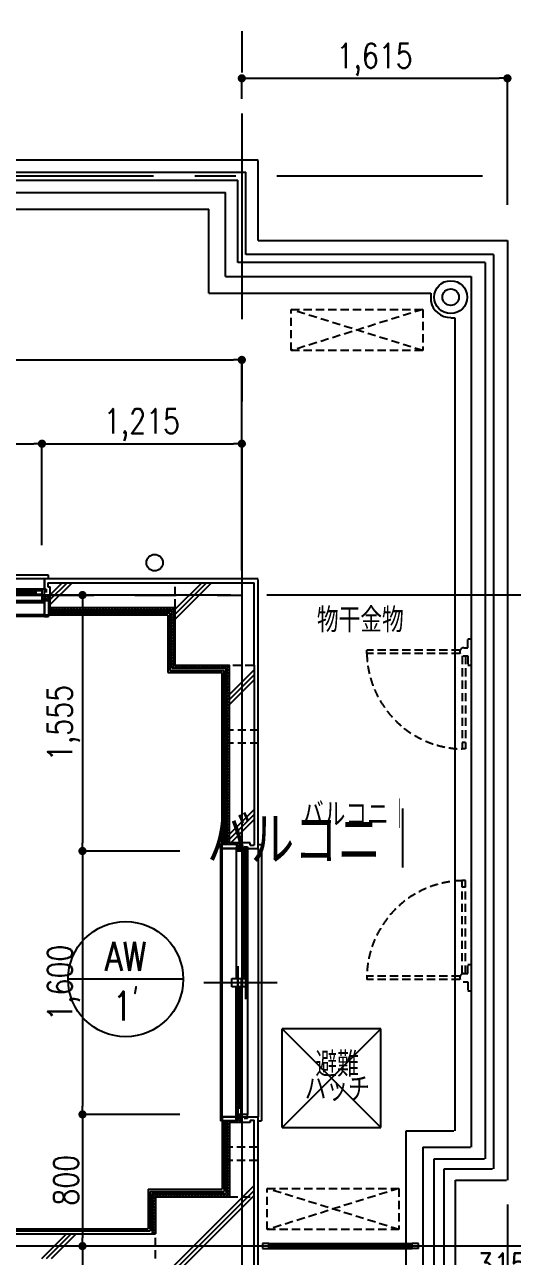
# Model space of a CAD drawing. Header units: millimetres. Extents: x 15495 to 166182, y -39946 to 18307.
# Drawn here: x 116369 to 119335, y -27824 to -20341 of the extents above; entities that cross this region are included whole.
import ezdxf
from ezdxf.enums import TextEntityAlignment as Align

# ---------------------------------------------------------------- set-up
doc = ezdxf.new("R2010")
doc.units = ezdxf.units.MM
doc.header["$LTSCALE"] = 1000
doc.linetypes.add('CENTER', pattern=[2, 1.25, -0.25, 0.25, -0.25])
doc.linetypes.add('DASHED2', pattern=[0.375, 0.25, -0.125])
doc.layers.get('0').update_dxf_attribs({"linetype": 'CONTINUOUS'})
for name, color, linetype in [('F_FITT1-100', 5, 'CONTINUOUS'), ('F_FITT1-50', 5, 'CONTINUOUS'), ('F_FITT2-100', 1, 'CONTINUOUS'), ('F_FITT2-50', 1, 'CONTINUOUS'), ('K-A_EQP-50', 60, 'CONTINUOUS'), ('SF-F_FITT1-100', 5, 'CONTINUOUS'), ('TF-A_ELSE-100', 6, 'CONTINUOUS'), ('TF-A_ELSE-50', 6, 'CONTINUOUS'), ('TF-A_EQP-50', 60, 'CONTINUOUS'), ('TF-DT_ID-100', 13, 'CONTINUOUS'), ('TF-E_DIM-50', 3, 'CONTINUOUS'), ('TF-E_GRID-100', 1, 'CENTER'), ('TF-E_GRID-50', 1, 'CENTER'), ('TF-E_TEXT-100', 3, 'CONTINUOUS'), ('TF-E_TEXT-50', 3, 'CONTINUOUS'), ('TF-F_FINI1-100', 190, 'CONTINUOUS'), ('TF-F_FINI1-50', 190, 'CONTINUOUS'), ('TF-F_FINI2-50', 1, 'CONTINUOUS'), ('TF-F_FITT1-100', 5, 'CONTINUOUS'), ('TF-F_FITT1-50', 5, 'CONTINUOUS'), ('TF-F_FITT2-100', 1, 'CONTINUOUS'), ('TF-F_FITT2-50', 1, 'CONTINUOUS'), ('TF-F_HAT1-50', 9, 'CONTINUOUS'), ('TF-H-AREA-50', 1, 'CENTER'), ('TF-H_LINE1-50', 140, 'CONTINUOUS'), ('TF-R_COLM-50', 7, 'CONTINUOUS'), ('TF-R_EWALL-50', 7, 'CONTINUOUS'), ('TF-R_LINE-50', 6, 'CONTINUOUS'), ('TF-U_FIRE-50', 9, 'CONTINUOUS')]:
    doc.layers.add(name, color=color, linetype=linetype)
doc.styles.add('DIM', font='romans.shx', dxfattribs={"width": 0.8, "bigfont": 'bigfont.shx'})
doc.styles.add('ROOM', font='romans.shx', dxfattribs={"width": 0.8, "bigfont": 'bigfont.shx'})
doc.styles.add('ROOM_TATE', font='romans.shx', dxfattribs={"width": 0.8, "bigfont": 'bigfont.shx'})
doc.styles.get("Standard").update_dxf_attribs({"font": 'txt.shx', "bigfont": 'bigfont.shx'})
doc.dimstyles.new('DIM50_3_3', dxfattribs={"dimscale": 50, "dimtxt": 3, "dimasz": 1, "dimexe": 0, "dimexo": 1, "dimgap": 0.5, "dimtad": 1, "dimdec": 1, "dimdsep": 46, "dimlunit": 6, "dimtxsty": 'DIM', "dimblk1": 'DOT', "dimblk2": 'DOT', "dimsah": 1, "dimcen": 1, "dimclrd": 256, "dimclre": 256, "dimclrt": 256, "dimadec": 0, "dimazin": 0, "dimtfac": 1, "dimtdec": 1, "dimtix": 1, "dimtmove": 2, "dimatfit": 3, "dimldrblk": 'DOT', "dimfxl": 1, "dimtvp": 0.833333, "dimtolj": 1, "dimarcsym": 0})
pattern_1 = [(45, (-133336.5, -63816.8), (-424.264, 424.264), []), (45, (-133306.5, -63816.8), (-424.264, 424.264), []), (45, (-133276.5, -63816.8), (-424.264, 424.264), [])]
pattern_2 = [(45, (-133336.485, -63816.77), (-8.8388348, 8.8388348), []), (135, (-133336.485, -63816.77), (-8.8388348, -8.8388348), [])]
pattern_3 = [(45, (-101296.5, -11674.05), (-424.264, 424.264), []), (45, (-101266.5, -11674.05), (-424.264, 424.264), []), (45, (-101236.5, -11674.05), (-424.264, 424.264), [])]

# ---------------------------------------------------------------- blocks, each defined once
blk = doc.blocks.new("AW-1'_100")
at = {"layer": 'F_FITT1-100'}
for p, q in [((25, -100), (25, 815)), ((-25, 100), (-25, -815)), ((-205, 0), (200, 0))]:
    blk.add_line(p, q, dxfattribs=at)
at = {"layer": 'F_FITT2-100'}
for p, q in [((-100, -815), (-100, 815)), ((120, 815), (120, -815))]:
    blk.add_line(p, q, dxfattribs=at)
blk = doc.blocks.new('TATEGU-KIGOU')
at = {"color": 2}
blk.add_line((350, 0), (-350, 0), dxfattribs=at)
blk.add_circle((0, 0), 350, dxfattribs=at)
at = {"color": 2, "style": 'ROOM', "width": 0.8}
for tag, p in [('建具種別', (0, 51.6)), ('建具番号', (0, -250.1))]:
    blk.add_attdef(tag, text='', height=175, dxfattribs=at).set_placement(p, align=Align.CENTER)
at = {"flags": 1}
for tag, p in [('内法寸法（W）', (-414, -713.8)), ('内法寸法（H）', (-414, -1063.8)), ('階', (-373.6, -1414.3)), ('部屋名', (-373.6, -1786.8)), ('メーカー名', (-373.6, -2148.9)), ('値段', (-373.6, -2498.9)), ('重量', (-373.6, -2848.9)), ('建具形状', (-373.6, -3199)), ('開閉方式', (-373.6, -3549)), ('取付場所', (-373.6, -3899)), ('見込', (-373.6, -4296.3)), ('扉厚', (-373.6, -4646.3)), ('仕上', (-373.6, -4996.3)), ('ガラス', (-373.6, -5346.3)), ('建具金物', (-373.6, -5696.3)), ('枠形状', (-373.6, -6046.3)), ('沓摺形状', (-373.6, -6396.3)), ('特記事項', (-373.6, -6746.3)), ('防火性能', (-373.6, -7096.3))]:
    blk.add_attdef(tag, p, '', height=175, dxfattribs=at)
blk = doc.blocks.new('AW-2_100')
at = {"layer": 'F_FITT1-100'}
for p, q in [((-100, 25), (615, 25)), ((100, -25), (-615, -25))]:
    blk.add_line(p, q, dxfattribs=at)
at = {"layer": 'F_FITT2-100'}
for p, q in [((615, 100), (-615, 100)), ((-615, -120), (615, -120))]:
    blk.add_line(p, q, dxfattribs=at)
at = {"layer": 'SF-F_FITT1-100'}
blk.add_line((0, -200), (0, 200), dxfattribs=at)
blk = doc.blocks.new('TF-BLOCK_100')
at = {"layer": 'TF-A_ELSE-100'}
for p, q in [((15600, 13100), (26500, 13100)), ((15675, 13025), (26425, 13025)), ((26425, 12525), (26425, 13025)), ((26500, 12610), (26500, 13095)), ((15725, 12975), (26375, 12975)), ((26375, 12475), (26375, 12975)), ((15800, 12900), (26300, 12900)), ((26300, 12390), (26300, 12900)), ((16046.71, 12800), (26200, 12800)), ((26200, 12290), (26200, 12800)), ((26500, 12610), (28015, 12610)), ((28015, 12610), (28015, 6900)), ((27930, 12525), (26425, 12525)), ((27930, 12525), (27930, 6970)), ((27880, 12475), (26375, 12475)), ((27880, 12475), (27880, 7030)), ((26300, 12390), (27795, 12390)), ((27795, 12390), (27795, 7100)), ((26200, 12290), (27548.29, 12290)), ((27548.29, 12290), (27548.29, 12240)), ((27670, 12140), (27695, 12140)), ((27695, 12140), (27695, 7200)), ((26645, 7220), (26645, 7820)), ((26645, 7820), (27245, 7220)), ((26645, 7220), (27245, 7820)), ((27245, 7820), (26645, 7820)), ((27245, 7220), (27245, 7820)), ((26645, 7220), (27245, 7220)), ((27400, 6515), (27400, 7200)), ((27400, 7200), (27690, 7200)), ((27500, 7100), (27500, 5900)), ((27500, 7100), (27790, 7100)), ((27570, 7030), (27875, 7030)), ((27570, 5970), (27570, 7030)), ((27630, 6970), (27925, 6970)), ((27630, 6030), (27630, 6970)), ((27700, 6900), (28010, 6900)), ((27700, 6100), (27700, 6900)), ((27400, 5800), (27400, 6485))]:
    blk.add_line(p, q, dxfattribs=at)
for centre in [(27670, 12265), (25870.1, 10651.54)]:
    blk.add_circle(centre, 50, dxfattribs=at)
blk.add_arc((27670, 12265), 124.25, 191.607592, 270, dxfattribs=at)
at = {"layer": 'TF-E_GRID-100'}
for p, q in [((26400, 15380.48), (26400, -4408.96)), ((31863.65, 13000), (-4082.3, 13000)), ((29802.87, 10455), (-4082.3, 10455)), ((30632.81, 6500), (-4082.3, 6500))]:
    blk.add_line(p, q, dxfattribs=at)
at = {"layer": 'TF-F_FINI1-100'}
for p, q in [((25200, 10555), (26500, 10555)), ((25200, 10335), (25200, 10555)), ((26500, 8915), (26500, 10550)), ((25200, 10335), (25950, 10335)), ((25950, 10335), (25950, 9985)), ((25950, 9985), (26280, 9985)), ((26280, 8915), (26280, 9985)), ((26280, 8915), (26500, 8915)), ((26280, 7285), (26500, 7285)), ((26280, 7285), (26280, 6845)), ((26500, 5815), (26500, 7285)), ((25830, 6845), (26280, 6845)), ((25830, 6845), (25830, 6605)), ((22295, 6605), (25830, 6605))]:
    blk.add_line(p, q, dxfattribs=at)
at = {"layer": 'TF-F_FITT1-100'}
for p, q in [((26615, 8100), (26170, 8100)), ((26565, 6515), (26525, 6515)), ((26525, 6515), (26525, 6485)), ((26565, 6485), (26565, 6515)), ((27475, 6515), (27435, 6515)), ((27435, 6485), (27435, 6515)), ((27475, 6485), (27475, 6515)), ((26525, 6485), (26565, 6485)), ((27435, 6505), (26565, 6505)), ((27435, 6495), (26565, 6495)), ((27475, 6485), (27435, 6485))]:
    blk.add_line(p, q, dxfattribs=at)
at = {"layer": 'TF-F_FITT2-100'}
for p, q in [((26565, 6515), (27435, 6515)), ((26565, 6485), (27435, 6485))]:
    blk.add_line(p, q, dxfattribs=at)
at = {"layer": 'TF-DT_ID-100'}
blk.add_blockref('TATEGU-KIGOU', (25693.88, 8121.28), dxfattribs=at).add_auto_attribs({'建具種別': 'AW', '建具番号': '1’'})
at = {"layer": 'TF-F_FITT1-100', "yscale": -1}
blk.add_blockref('AW-2_100', (24585, 10435), dxfattribs=at)
at = {"layer": 'TF-F_FITT1-100', "rotation": 180}
blk.add_blockref("AW-1'_100", (26400, 8100), dxfattribs=at)
at = {"layer": 'TF-E_TEXT-100', "style": 'ROOM_TATE', "width": 0.8}
blk.add_text('バルコニ｜', height=300, dxfattribs=at).set_placement((26849.94, 8979.66), align=Align.MIDDLE)
blk = doc.blocks.new('DOT')
at = {"color": 0, "linetype": 'ByBlock'}
blk.add_line((-0.5, 0), (-1, 0), dxfattribs=at)
at = {"color": 0, "linetype": 'ByBlock', "const_width": 0.5}
blk.add_lwpolyline([(-0.25, 0, 1), (0.25, 0, 1)], format="xyb", close=True, dxfattribs=at)
blk = doc.blocks.new('*D696')
at = {"layer": 'TF-E_DIM-50', "lineweight": -2}
for p, q in [((113539.6, -23756.4), (113539.6, -22377.8)), ((113589.6, -22377.8), (117639.6, -22377.8)), ((117689.6, -23656.4), (117689.6, -22377.8))]:
    blk.add_line(p, q, dxfattribs=at)
at = {"layer": 'TF-E_DIM-50', "lineweight": -2, "xscale": 50, "yscale": 50, "zscale": 50, "rotation": 180}
blk.add_blockref('DOT', (113539.6, -22377.8), dxfattribs=at)
at = {"layer": 'TF-E_DIM-50', "lineweight": -2, "xscale": 50, "yscale": 50, "zscale": 50}
blk.add_blockref('DOT', (117689.6, -22377.8), dxfattribs=at)
at = {"layer": 'TF-E_DIM-50', "insert": (115614.6, -22263.5), "char_height": 150, "attachment_point": 5, "style": 'DIM'}
blk.add_mtext('\\A1;4,150', dxfattribs=at)
blk = doc.blocks.new('_DOT')
at = {"color": 0, "linetype": 'ByBlock'}
blk.add_line((-0.5, 0), (-1, 0), dxfattribs=at)
at = {"color": 0, "linetype": 'ByBlock', "const_width": 0.5}
blk.add_lwpolyline([(-0.25, 0, 1), (0.25, 0, 1)], format="xyb", close=True, dxfattribs=at)
blk = doc.blocks.new('*D557')
at = {"layer": 'TF-E_DIM-50', "lineweight": -2}
for p, q in [((116474.6, -23503.4), (116474.6, -22886.8)), ((116524.6, -22886.8), (117639.6, -22886.8)), ((117689.6, -23656.4), (117689.6, -22886.8))]:
    blk.add_line(p, q, dxfattribs=at)
at = {"layer": 'TF-E_DIM-50', "lineweight": -2, "xscale": 50, "yscale": 50, "zscale": 50, "rotation": 180}
blk.add_blockref('DOT', (116474.6, -22886.8), dxfattribs=at)
at = {"layer": 'TF-E_DIM-50', "lineweight": -2, "xscale": 50, "yscale": 50, "zscale": 50}
blk.add_blockref('DOT', (117689.6, -22886.8), dxfattribs=at)
at = {"layer": 'TF-E_DIM-50', "insert": (117082.1, -22772.5), "char_height": 150, "attachment_point": 5, "style": 'DIM'}
blk.add_mtext('\\A1;1,215', dxfattribs=at)
blk = doc.blocks.new('*D556')
at = {"layer": 'TF-E_DIM-50', "lineweight": -2}
for p, q in [((115274.6, -23513.9), (115274.6, -22886.8)), ((115324.6, -22886.8), (116424.6, -22886.8)), ((116474.6, -23503.4), (116474.6, -22886.8))]:
    blk.add_line(p, q, dxfattribs=at)
at = {"layer": 'TF-E_DIM-50', "lineweight": -2, "xscale": 50, "yscale": 50, "zscale": 50, "rotation": 180}
blk.add_blockref('DOT', (115274.6, -22886.8), dxfattribs=at)
at = {"layer": 'TF-E_DIM-50', "lineweight": -2, "xscale": 50, "yscale": 50, "zscale": 50}
blk.add_blockref('DOT', (116474.6, -22886.8), dxfattribs=at)
at = {"layer": 'TF-E_DIM-50', "insert": (115874.6, -22772.5), "char_height": 150, "attachment_point": 5, "style": 'DIM'}
blk.add_mtext('\\A1;1,200', dxfattribs=at)
blk = doc.blocks.new('*D539')
at = {"layer": 'TF-E_DIM-50', "lineweight": -2}
for p, q in [((117114.6, -27761.4), (116720.9, -27761.4)), ((116720.9, -27811.4), (116720.9, -28411.4)), ((117311.9, -28461.4), (116720.9, -28461.4))]:
    blk.add_line(p, q, dxfattribs=at)
at = {"layer": 'TF-E_DIM-50', "lineweight": -2, "xscale": 50, "yscale": 50, "zscale": 50}
for p, rotation in [((116720.9, -27761.4), 90), ((116720.9, -28461.4), 270)]:
    blk.add_blockref('DOT', p, dxfattribs=dict(at, rotation=rotation))
at = {"layer": 'TF-E_DIM-50', "insert": (116618.3, -28074), "char_height": 150, "attachment_point": 5, "rotation": 90, "style": 'DIM'}
blk.add_mtext('\\A1;700', dxfattribs=at)
blk = doc.blocks.new('*D530')
at = {"layer": 'TF-E_DIM-50', "lineweight": -2}
for p, q in [((117311.9, -25361.4), (116720.9, -25361.4)), ((116720.9, -25411.4), (116720.9, -26911.4)), ((117311.9, -26961.4), (116720.9, -26961.4))]:
    blk.add_line(p, q, dxfattribs=at)
at = {"layer": 'TF-E_DIM-50', "lineweight": -2, "xscale": 50, "yscale": 50, "zscale": 50}
for p, rotation in [((116720.9, -25361.4), 90), ((116720.9, -26961.4), 270)]:
    blk.add_blockref('DOT', p, dxfattribs=dict(at, rotation=rotation))
at = {"layer": 'TF-E_DIM-50', "insert": (116606.6, -26161.4), "char_height": 150, "attachment_point": 5, "rotation": 90, "style": 'DIM'}
blk.add_mtext('\\A1;1,600', dxfattribs=at)
blk = doc.blocks.new("AW-1'_50")
at = {"layer": 'F_FITT1-50'}
for p, q in [((-130.00075, 815.001625), (-130.00075, 840.001625)), ((-35.00075, 840.001625), (-130.00075, 840.001625)), ((-35.00075, 825.001625), (-35.00075, 800.001625)), ((-15.00075, 825.001625), (-35.00075, 825.001625)), ((14.99925, 825.001625), (34.99925, 825.001625)), ((34.99925, 825.001625), (34.99925, 800.001625)), ((-35.00075, 815.001625), (-130.00075, 815.001625)), ((34.99925, 800.001625), (-35.00075, 800.001625)), ((3.99925, 800.001625), (3.99925, 762.001625)), ((25.99925, 762.001625), (3.99925, 762.001625)), ((14.99925, 762.001625), (14.99925, 25.001875)), ((25.99925, 800.001625), (25.99925, 762.001625)), ((199.99925, 0), (-200.00075, 0)), ((-61.50075, 25.001875), (-4.00075, 25.001875)), ((-61.50075, -24.998125), (-61.50075, 25.001875)), ((-26.00075, 25.001875), (-26.00075, -24.998125)), ((-4.00075, 25.001875), (-4.00075, -24.998125)), ((3.99925, 25.001875), (25.99925, 25.001875)), ((3.99925, -24.998125), (3.99925, 25.001875)), ((25.99925, 25.001875), (25.99925, -24.998125)), ((-4.00075, -24.998125), (-61.50075, -24.998125)), ((-15.00075, -761.998375), (-15.00075, -24.998125)), ((25.99925, -24.998125), (3.99925, -24.998125)), ((-130.00075, -814.998375), (-130.00075, -839.998375)), ((-35.00075, -814.998375), (-130.00075, -814.998375)), ((34.99925, -799.998375), (-35.00075, -799.998375)), ((-35.00075, -824.998375), (-35.00075, -799.998375)), ((-4.00075, -761.998375), (-26.00075, -761.998375)), ((34.99925, -824.998375), (34.99925, -799.998375)), ((-35.00075, -839.998375), (-130.00075, -839.998375)), ((-15.00075, -824.998375), (-35.00075, -824.998375)), ((-35.00075, -839.998375), (-35.00075, -824.998375)), ((34.99925, -824.998375), (14.99925, -824.998375))]:
    blk.add_line(p, q, dxfattribs=at)
at = {"layer": 'F_FITT2-50'}
for p, q in [((99.99925, 840.001), (119.99925, 840.001)), ((119.99925, 840.001), (119.99925, -839.99775)), ((-130.00075, 815.001625), (-130.00075, -814.998375)), ((-35.00075, 800.001625), (-35.00075, 25.001875)), ((3.99925, 762.001625), (3.99925, 25.001875)), ((25.99925, 762.001625), (25.99925, 25.001875)), ((34.99925, 800.001625), (34.99925, -799.998375)), ((-35.00075, -799.998375), (-35.00075, -24.998125)), ((-26.00075, -799.998375), (-26.00075, -24.998125)), ((-4.00075, -799.998375), (-4.00075, -24.998125)), ((99.99925, -839.99775), (119.99925, -839.99775))]:
    blk.add_line(p, q, dxfattribs=at)
blk = doc.blocks.new('*D540')
at = {"layer": 'TF-E_DIM-50', "lineweight": -2}
for p, q in [((117311.9, -26961.4), (116720.9, -26961.4)), ((116720.9, -27011.4), (116720.9, -27711.4)), ((117114.6, -27761.4), (116720.9, -27761.4))]:
    blk.add_line(p, q, dxfattribs=at)
at = {"layer": 'TF-E_DIM-50', "lineweight": -2, "xscale": 50, "yscale": 50, "zscale": 50}
for p, rotation in [((116720.9, -26961.4), 90), ((116720.9, -27761.4), 270)]:
    blk.add_blockref('DOT', p, dxfattribs=dict(at, rotation=rotation))
at = {"layer": 'TF-E_DIM-50', "insert": (116620.9, -27361.4), "char_height": 150, "attachment_point": 5, "rotation": 90, "style": 'DIM'}
blk.add_mtext('\\A1;800', dxfattribs=at)
blk = doc.blocks.new('*D542')
at = {"layer": 'TF-E_DIM-50', "lineweight": -2}
for p, q in [((119304.6, -27508.1), (119304.6, -27982.2)), ((118989.6, -27940.8), (118989.6, -27982.2)), ((119039.6, -27982.2), (119254.6, -27982.2))]:
    blk.add_line(p, q, dxfattribs=at)
at = {"layer": 'TF-E_DIM-50', "lineweight": -2, "xscale": 50, "yscale": 50, "zscale": 50, "rotation": 180}
blk.add_blockref('DOT', (118989.6, -27982.2), dxfattribs=at)
at = {"layer": 'TF-E_DIM-50', "lineweight": -2, "xscale": 50, "yscale": 50, "zscale": 50}
blk.add_blockref('DOT', (119304.6, -27982.2), dxfattribs=at)
at = {"layer": 'TF-E_DIM-50', "insert": (119270.9, -27879.3), "char_height": 150, "attachment_point": 5, "style": 'DIM'}
blk.add_mtext('\\A1;315', dxfattribs=at)
blk = doc.blocks.new('ACOUT')
at = {"layer": 'K-A_EQP-50', "linetype": 'DASHED2', "ltscale": 0.2}
for p, q in [((0, 0), (-800, 250)), ((0, 250), (-800, 0)), ((-800, 0), (-800, 250)), ((-800, 250), (0, 250)), ((0, 250), (0, 0)), ((0, 0), (-800, 0))]:
    blk.add_line(p, q, dxfattribs=at)
blk = doc.blocks.new('*D544')
at = {"layer": 'TF-E_DIM-50', "lineweight": -2}
for p, q in [((116732.3, -23806.4), (116720.9, -23806.4)), ((116720.9, -23856.4), (116720.9, -25311.4)), ((117311.9, -25361.4), (116720.9, -25361.4))]:
    blk.add_line(p, q, dxfattribs=at)
at = {"layer": 'TF-E_DIM-50', "lineweight": -2, "xscale": 50, "yscale": 50, "zscale": 50}
for p, rotation in [((116720.9, -23806.4), 90), ((116720.9, -25361.4), 270)]:
    blk.add_blockref('DOT', p, dxfattribs=dict(at, rotation=rotation))
at = {"layer": 'TF-E_DIM-50', "insert": (116606.6, -24583.9), "char_height": 150, "attachment_point": 5, "rotation": 90, "style": 'DIM'}
blk.add_mtext('\\A1;1,555', dxfattribs=at)
blk = doc.blocks.new('AW-2_50')
at = {"layer": 'F_FITT1-50'}
for p, q in [((-615, 130), (-640, 130)), ((-640, 35), (-640, 130)), ((-615, 35), (-615, 130)), ((615, 35), (615, 130)), ((615, 130), (640, 130)), ((640, 35), (640, 130)), ((-640, 35), (-625, 35)), ((-625, 15), (-625, 35)), ((-625, 35), (-600, 35)), ((-600, -35), (-600, 35)), ((-600, 26), (-562, 26)), ((-600, 4), (-562, 4)), ((-562, 4), (-562, 26)), ((-562, 15), (-24.99975, 15)), ((-24.99975, 4), (-24.99975, 61.5)), ((-24.99975, 61.5), (25.00025, 61.5)), ((25.00025, 26), (-24.99975, 26)), ((25.00025, 4), (-24.99975, 4)), ((25.00025, 61.5), (25.00025, 4)), ((625, 35), (600, 35)), ((600, -35), (600, 35)), ((625, 15), (625, 35)), ((640, 35), (625, 35)), ((-625, -35), (-625, -15)), ((-625, -35), (-600, -35)), ((-24.99975, -26), (-24.99975, -4)), ((-24.99975, -4), (25.00025, -4)), ((25.00025, -26), (-24.99975, -26)), ((25.00025, -4), (25.00025, -26)), ((562, -15), (25.00025, -15)), ((562, -26), (562, -4)), ((600, -4), (562, -4)), ((600, -26), (562, -26)), ((625, -35), (600, -35)), ((625, -35), (625, -15))]:
    blk.add_line(p, q, dxfattribs=at)
at = {"layer": 'F_FITT2-50'}
for p, q in [((615, 130), (-615, 130)), ((-600, 35), (-24.99975, 35)), ((-562, 26), (-24.99975, 26)), ((-562, 4), (-24.99975, 4)), ((600, 35), (25.00025, 35)), ((600, -35), (-600, -35)), ((562, -4), (25.00025, -4)), ((562, -26), (25.00025, -26)), ((-639.999375, -100), (-639.999375, -120)), ((639.999375, -120), (-639.999375, -120)), ((639.999375, -100), (639.999375, -120))]:
    blk.add_line(p, q, dxfattribs=at)
at = {"layer": 'TF-F_FITT1-50'}
blk.add_line((0, 200), (0, -200), dxfattribs=at)
blk = doc.blocks.new('*D525')
at = {"layer": 'TF-E_DIM-50', "lineweight": -2}
for p, q in [((117689.6, -20791.6), (117689.6, -20667.1)), ((117739.6, -20667.1), (119254.6, -20667.1)), ((119304.6, -21436.5), (119304.6, -20667.1))]:
    blk.add_line(p, q, dxfattribs=at)
at = {"layer": 'TF-E_DIM-50', "lineweight": -2, "xscale": 50, "yscale": 50, "zscale": 50, "rotation": 180}
blk.add_blockref('DOT', (117689.6, -20667.1), dxfattribs=at)
at = {"layer": 'TF-E_DIM-50', "lineweight": -2, "xscale": 50, "yscale": 50, "zscale": 50}
blk.add_blockref('DOT', (119304.6, -20667.1), dxfattribs=at)
at = {"layer": 'TF-E_DIM-50', "insert": (118497.1, -20552.8), "char_height": 150, "attachment_point": 5, "style": 'DIM'}
blk.add_mtext('\\A1;1,615', dxfattribs=at)
blk = doc.blocks.new('TF-BLOCK_50')
at = {"layer": 'TF-F_HAT1-50'}
h = blk.add_hatch(dxfattribs=at)
h.set_pattern_fill('RC4', color=256, scale=30, style=0)
h.set_pattern_definition(pattern_3)
h.paths.add_polyline_path([(25995, 10530), (25220, 10530), (25220, 10505.04), (25235, 10505.04), (25235.01, 10455), (25995, 10455)])
h.paths.add_polyline_path([(25995, 10455), (25235.01, 10455), (25235.01, 10380), (25995, 10380)])
h = blk.add_hatch(dxfattribs=at)
h.set_pattern_fill('RC4', color=256, scale=30, style=0)
h.set_pattern_definition(pattern_3)
h.paths.add_polyline_path([(25995, 10455), (25995, 10380), (25995, 10030), (26325, 10030), (26325, 9635), (26400, 9635), (26400, 10455)])
h.paths.add_polyline_path([(25995, 10530), (25995, 10455), (26400, 10455), (26400, 10530)])
h.paths.add_polyline_path([(26475, 10455), (26475, 10530), (26400, 10530), (26400, 10455)])
h.paths.add_polyline_path([(26400, 10030), (26475, 10030), (26475, 10455), (26400, 10455)])
h = blk.add_hatch(dxfattribs=at)
h.set_pattern_fill('ANSI37', color=256, scale=100, style=0)
h.set_pattern_definition([(45, (-101296.477, -11674.05), (-8.8388348, 8.8388348), []), (135, (-101296.477, -11674.05), (-8.8388348, -8.8388348), [])])
h.paths.add_polyline_path([(25235.01, 10455), (25185, 10455), (25185, 10420), (25225, 10420), (25225, 10360), (25975, 10360), (25975, 10010), (26305, 10010), (26305, 9635), (26325, 9635), (26325, 10030), (25998.17, 10030), (25995, 10030), (25995, 10380), (25235.01, 10380)])
h = blk.add_hatch(dxfattribs=at)
h.set_pattern_fill('RC4', color=256, scale=30, style=0)
h.set_pattern_definition(pattern_3)
h.paths.add_polyline_path([(26475, 10030), (26400, 10030), (26400, 9635), (26475, 9635)])
h.paths.add_polyline_path([(26400, 9555), (26475, 9555), (26475, 9635), (26400, 9635)])
h.paths.add_polyline_path([(26400, 8950), (26450, 8950), (26450, 8935), (26475, 8935), (26475, 9555), (26400, 9555)])
h.paths.add_polyline_path([(26400, 9555), (26325, 9555), (26325, 8950), (26400, 8950)])
h = blk.add_hatch(dxfattribs=at)
h.set_pattern_fill('ANSI37', color=256, scale=100, style=0)
h.set_pattern_definition(pattern_2)
h.paths.add_polyline_path([(26325, 9635), (26305, 9635), (26305, 9555), (26325, 9555)])
h.paths.add_polyline_path([(26325, 9555), (26305, 9555), (26305, 8940), (26365, 8940), (26365, 8925), (26365, 8900), (26400, 8900), (26400, 8950), (26325, 8950)])
h = blk.add_hatch(dxfattribs=at)
h.set_pattern_fill('ANSI37', color=256, scale=100, style=0)
h.set_pattern_definition(pattern_2)
h.paths.add_polyline_path([(25855, 6820), (25855, 6575), (25875, 6575), (25875, 6800), (26325, 6800), (26325.34, 7020), (26305, 7020), (26305, 6820)])
h.paths.add_polyline_path([(26325.47, 7100), (26305, 7100), (26305, 7020), (26325.34, 7020)])
h.paths.add_polyline_path([(26325.7, 7249.99), (26400, 7249.99), (26400, 7300), (26365, 7300), (26365, 7275), (26365, 7260), (26305, 7260), (26305, 7100), (26325.47, 7100)])
h = blk.add_hatch(dxfattribs=at)
h.set_pattern_fill('RC4', color=256, scale=30, style=0)
h.set_pattern_definition(pattern_1)
h.paths.add_polyline_path([(26400, 6500), (25875, 6500), (25875, 6425), (25875, 6200), (26325, 6200), (26400, 6200)])
h.paths.add_polyline_path([(26400, 6800), (26325, 6800), (25875, 6800), (25875, 6575), (25875, 6500), (26400, 6500)])
h.paths.add_polyline_path([(26475, 6800), (26400, 6800), (26400, 6500), (26475, 6500)])
h.paths.add_polyline_path([(26475, 6500), (26400, 6500), (26400, 6200), (26475, 6200)])
h.paths.add_polyline_path([(26400, 7020), (26325, 7020), (26325, 6800), (26400, 6800)])
h.paths.add_polyline_path([(26475, 7020), (26400, 7020), (26400, 6800), (26475, 6800)])
h.paths.add_polyline_path([(26475, 7100), (26400, 7100), (26400, 7020), (26475, 7020)])
h.paths.add_polyline_path([(26400, 7100), (26325, 7100), (26325, 7020), (26400, 7020)])
h = blk.add_hatch(dxfattribs=at)
h.set_pattern_fill('RC4', color=256, scale=30, style=0)
h.set_pattern_definition(pattern_1)
h.paths.add_polyline_path([(25875, 6500), (24000, 6500), (24000, 6425), (25875, 6425)])
h.paths.add_polyline_path([(25875, 6575), (22250, 6575), (22250, 6500), (24000, 6500), (25875, 6500)])
h.paths.add_polyline_path([(24000, 6500), (21900, 6500), (21900, 6425), (24000, 6425)])
at = {"layer": 'TF-A_ELSE-50'}
for p, q in [((15600, 13100), (26500, 13100)), ((15675, 13025), (26425, 13025)), ((26425, 12525), (26425, 13025)), ((26500, 12610), (26500, 13095)), ((15725, 12975), (26375, 12975)), ((26375, 12475), (26375, 12975)), ((15800, 12900), (26300, 12900)), ((26300, 12390), (26300, 12900)), ((16046.71, 12800), (26200, 12800)), ((26200, 12290), (26200, 12800)), ((26500, 12610), (28015, 12610)), ((28015, 12610), (28015, 6900)), ((27930, 12525), (26425, 12525)), ((27930, 12525), (27930, 6970)), ((27880, 12475), (26375, 12475)), ((27880, 12475), (27880, 7030)), ((26300, 12390), (27795, 12390)), ((27795, 12390), (27795, 7100)), ((26200, 12290), (27548.29, 12290)), ((27548.29, 12290), (27548.29, 12240)), ((27670, 12140), (27695, 12140)), ((27695, 12140), (27695, 7200)), ((26645, 7220), (26645, 7820)), ((26645, 7220), (27245, 7820)), ((26645, 7820), (27245, 7220)), ((27245, 7820), (26645, 7820)), ((27245, 7220), (27245, 7820)), ((26645, 7220), (27245, 7220)), ((27400, 6515), (27400, 7200)), ((27400, 7200), (27690, 7200)), ((27500, 7100), (27500, 5900)), ((27500, 7100), (27790, 7100)), ((27570, 7030), (27875, 7030)), ((27570, 5970), (27570, 7030)), ((27630, 6970), (27925, 6970)), ((27630, 6030), (27630, 6970)), ((27700, 6900), (28010, 6900)), ((27700, 6100), (27700, 6900)), ((27400, 5800), (27400, 6485))]:
    blk.add_line(p, q, dxfattribs=at)
for radius in [100, 50]:
    blk.add_circle((27670, 12265), radius, dxfattribs=at)
blk.add_arc((27670, 12265), 124.25, 191.607592, 270, dxfattribs=at)
at = {"layer": 'TF-E_GRID-50'}
for p, q in [((26400, 15380.48), (26400, -4408.96)), ((31863.65, 13000), (-4082.3, 13000)), ((30333.71, 10455), (-4082.3, 10455)), ((31163.65, 6500), (-4082.3, 6500))]:
    blk.add_line(p, q, dxfattribs=at)
at = {"layer": 'TF-F_FINI1-50'}
for p, q in [((25200, 10555), (26500, 10555)), ((25200, 10555), (25200, 10490)), ((26500, 8915), (26500, 10550)), ((25225, 10335), (25950, 10335)), ((25950, 10335), (25950, 9985)), ((25950, 9985), (26280, 9985)), ((26280, 8940), (26280, 9985)), ((26435, 8914.98), (26500, 8914.98)), ((26280, 7260), (26280, 6845)), ((26435, 7285), (26500, 7285)), ((26500, 5815), (26500, 7285)), ((25830, 6845), (26280, 6845)), ((25830, 6845), (25830, 6605)), ((22295, 6605), (25830, 6605))]:
    blk.add_line(p, q, dxfattribs=at)
at = {"layer": 'TF-F_FINI2-50'}
for p, q in [((25225, 10347.5), (25962.5, 10347.5)), ((25962.5, 10347.5), (25962.5, 9997.5)), ((25962.5, 9997.5), (26292.5, 9997.5)), ((26292.5, 8940), (26292.5, 9997.5)), ((26292.5, 7260), (26292.5, 6832.5)), ((25842.5, 6832.5), (26292.5, 6832.5)), ((25842.5, 6832.5), (25842.5, 6592.5)), ((22282.5, 6592.5), (25842.5, 6592.5))]:
    blk.add_line(p, q, dxfattribs=at)
at = {"layer": 'TF-F_FITT1-50'}
for p, q in [((26404, 8900), (26404, 8862)), ((26565, 6515), (26525, 6515)), ((26525, 6515), (26525, 6485)), ((26565, 6485), (26565, 6515)), ((27475, 6515), (27435, 6515)), ((27435, 6485), (27435, 6515)), ((27475, 6485), (27475, 6515)), ((26525, 6485), (26565, 6485)), ((27435, 6505), (26565, 6505)), ((27435, 6495), (26565, 6495)), ((27475, 6485), (27435, 6485))]:
    blk.add_line(p, q, dxfattribs=at)
at = {"layer": 'TF-F_FITT2-50'}
for p, q in [((26565, 6515), (27435, 6515)), ((26565, 6485), (27435, 6485))]:
    blk.add_line(p, q, dxfattribs=at)
at = {"layer": 'TF-H-AREA-50'}
blk.add_lwpolyline([(22250, 10455), (26400, 10455), (26400, 6500), (22250, 6500)], close=True, dxfattribs=at)
at = {"layer": 'TF-H_LINE1-50', "linetype": 'DASHED2', "ltscale": 0.2}
for p, q in [((27775, 10190), (27790, 10190)), ((27775, 10135), (27775, 10190)), ((27725, 10120), (27160, 10120)), ((27160, 10100), (27160, 10120)), ((27750, 10135), (27775, 10135)), ((27725, 10100), (27160, 10100)), ((27740, 10085), (27740, 9520)), ((27750, 10085), (27775, 10085)), ((27760, 10085), (27760, 9520)), ((27775, 10085), (27775, 10030)), ((27775, 10030), (27790, 10030)), ((27760, 9560), (27740, 9560)), ((27760, 9520), (27740, 9520)), ((27740, 8155), (27740, 8720)), ((27760, 8720), (27740, 8720)), ((27760, 8155), (27760, 8720)), ((27760, 8680), (27740, 8680)), ((27775, 8155), (27775, 8210)), ((27775, 8210), (27790, 8210)), ((27725, 8140), (27160, 8140)), ((27160, 8140), (27160, 8120)), ((27725, 8120), (27160, 8120)), ((27750, 8155), (27775, 8155)), ((27750, 8105), (27775, 8105)), ((27775, 8105), (27775, 8050)), ((27775, 8050), (27790, 8050))]:
    blk.add_line(p, q, dxfattribs=at)
for centre, radius, start, end in [((27750, 10110), 25, 90, 270), ((27752.66, 10112.66), 592.8, 181.224183, 268.775817), ((27752.66, 8127.34), 592.8, 91.224183, 178.775817), ((27750, 8130), 25, 90, 270)]:
    blk.add_arc(centre, radius, start, end, dxfattribs=at)
at = {"layer": 'TF-R_COLM-50'}
for p, q in [((25995, 10530), (26475, 10530)), ((26475, 10030), (26475, 10530)), ((25995, 10030), (25995, 10380)), ((25995, 10030), (26325, 10030)), ((25875, 6800), (26325, 6800)), ((25875, 6800), (25875, 6575)), ((26475, 6200), (26475, 6800))]:
    blk.add_line(p, q, dxfattribs=at)
at = {"layer": 'TF-R_COLM-50', "linetype": 'DASHED2', "ltscale": 0.2}
for p, q in [((25995, 10380), (25995, 10530)), ((26345, 10030), (26475, 10030)), ((26325, 6800), (26475, 6800)), ((25875, 6425), (25875, 6575))]:
    blk.add_line(p, q, dxfattribs=at)
at = {"layer": 'TF-R_EWALL-50'}
for p, q in [((25220, 10530), (25220, 10505)), ((25220, 10530), (25995, 10530)), ((25220, 10505), (25235.01, 10505)), ((25235.01, 10380), (25235.01, 10505)), ((25235.01, 10380), (25995, 10380)), ((26325, 8950), (26325, 10030)), ((26475, 10030), (26475, 8935)), ((26450, 8950), (26325, 8950)), ((26450, 8935), (26450, 8950)), ((26450, 8935), (26475, 8935)), ((26450.04, 7265), (26475, 7265)), ((26450.04, 7265), (26450.04, 7250)), ((26475, 6800), (26475, 7265)), ((26450.04, 7250), (26325, 7249.99)), ((26325.7, 7249.99), (26325, 6800)), ((16375, 6575), (25875, 6575))]:
    blk.add_line(p, q, dxfattribs=at)
at = {"layer": 'TF-R_LINE-50', "linetype": 'DASHED2', "ltscale": 0.2}
for p, q in [((26500, 9635), (26280, 9635)), ((26500, 9555), (26280, 9555)), ((26495, 7100), (26280, 7100)), ((26495, 7020), (26280, 7020))]:
    blk.add_line(p, q, dxfattribs=at)
at = {"layer": 'TF-U_FIRE-50'}
for p, q in [((25225, 10360), (25975, 10360)), ((25975, 10010), (25975, 10360)), ((25975, 10010), (26305, 10010)), ((26305, 8940), (26305, 10010)), ((26305, 7260), (26305, 6820)), ((25855, 6820), (26305, 6820)), ((25855, 6820), (25855, 6575))]:
    blk.add_line(p, q, dxfattribs=at)
at = {"layer": 'TF-A_EQP-50'}
for p in [(27500, 11940), (27355, 6600)]:
    blk.add_blockref('ACOUT', p, dxfattribs=at)
at = {"layer": 'TF-F_FITT1-50', "yscale": -1}
blk.add_blockref('AW-2_50', (24585, 10455), dxfattribs=at)
at = {"layer": 'TF-F_FITT1-50'}
blk.add_blockref("AW-1'_50", (26400, 8100), dxfattribs=at)
at = {"layer": 'TF-E_TEXT-50', "style": 'ROOM', "width": 0.8}
blk.add_text('物干金物', height=150, dxfattribs=at).set_placement((27384.57, 10228), align=Align.RIGHT)
at = {"layer": 'TF-E_TEXT-50', "style": 'ROOM_TATE', "width": 0.8}
blk.add_text('バルコニ｜', height=150, dxfattribs=at).set_placement((27095.82, 9129.85), align=Align.MIDDLE)
at = {"layer": 'TF-E_TEXT-50', "style": 'ROOM', "width": 0.8}
blk.add_text('避難', height=150, dxfattribs=at).set_placement((26980, 7529.39), align=Align.CENTER)
blk.add_text('ハッチ', height=150, dxfattribs=at).set_placement((26980, 7529.39), align=Align.TOP_CENTER)
at = {"layer": 'TF-E_DIM-50'}
for base, p1, p2, picture, middle in [((28015, 13594.3), (26400, 13419.8), (28015, 12774.91), '*D525', (27207.5, 13708.58)), ((26400, 11883.64), (22250, 10455), (26400, 10555), '*D696', (24325, 11997.93)), ((25185, 11374.59), (23985, 10697.47), (25185, 10708), '*D556', (24585, 11488.87)), ((26400, 11374.59), (25185, 10708), (26400, 10555), '*D557', (25792.5, 11488.87))]:
    dim = blk.add_linear_dim(base=base, p1=p1, p2=p2, dimstyle='DIM50_3_3', dxfattribs=at)
    dim.commit()
    dim.dimension.update_dxf_attribs({"geometry": picture, "text_midpoint": middle, "insert": (-91289.59, 34261.4)})
for base, p1, p2, picture, middle in [((25431.27, 8900), (25392.68, 10455), (26072.26, 8900), '*D544', (25316.98, 9677.5)), ((25431.27, 7300), (26072.26, 8900), (26072.26, 7300), '*D530', (25316.98, 8100)), ((25431.27, 6500), (26072.26, 7300), (25875, 6500), '*D540', (25331.27, 6900))]:
    dim = blk.add_linear_dim(base=base, p1=p1, p2=p2, angle=90, dimstyle='DIM50_3_3', dxfattribs=at)
    dim.commit()
    dim.dimension.update_dxf_attribs({"geometry": picture, "text_midpoint": middle, "insert": (-91289.59, 34261.4)})
dim = blk.add_linear_dim(base=(28015, 6279.22), p1=(27700, 6370.64), p2=(28015, 6803.26), dimstyle='DIM50_3_3', dxfattribs=at)
dim.commit()
dim.dimension.update_dxf_attribs({"geometry": '*D542', "text_midpoint": (27981.32, 6382.12), "dimtype": 128, "insert": (-91289.59, 34261.4)})
dim = blk.add_linear_dim(base=(25431.27, 5800), p1=(25875, 6500), p2=(26072.26, 5800), angle=90, dimstyle='DIM50_3_3', dxfattribs=at)
dim.commit()
dim.dimension.update_dxf_attribs({"geometry": '*D539', "text_midpoint": (25328.72, 6187.42), "dimtype": 128, "insert": (-91289.59, 34261.4)})

msp = doc.modelspace()

# ---------------------------------------------------------------- block references
for name in ['TF-BLOCK_100', 'TF-BLOCK_50']:
    msp.add_blockref(name, (91289.6, -34261.4))

doc.saveas('drawing.dxf')
